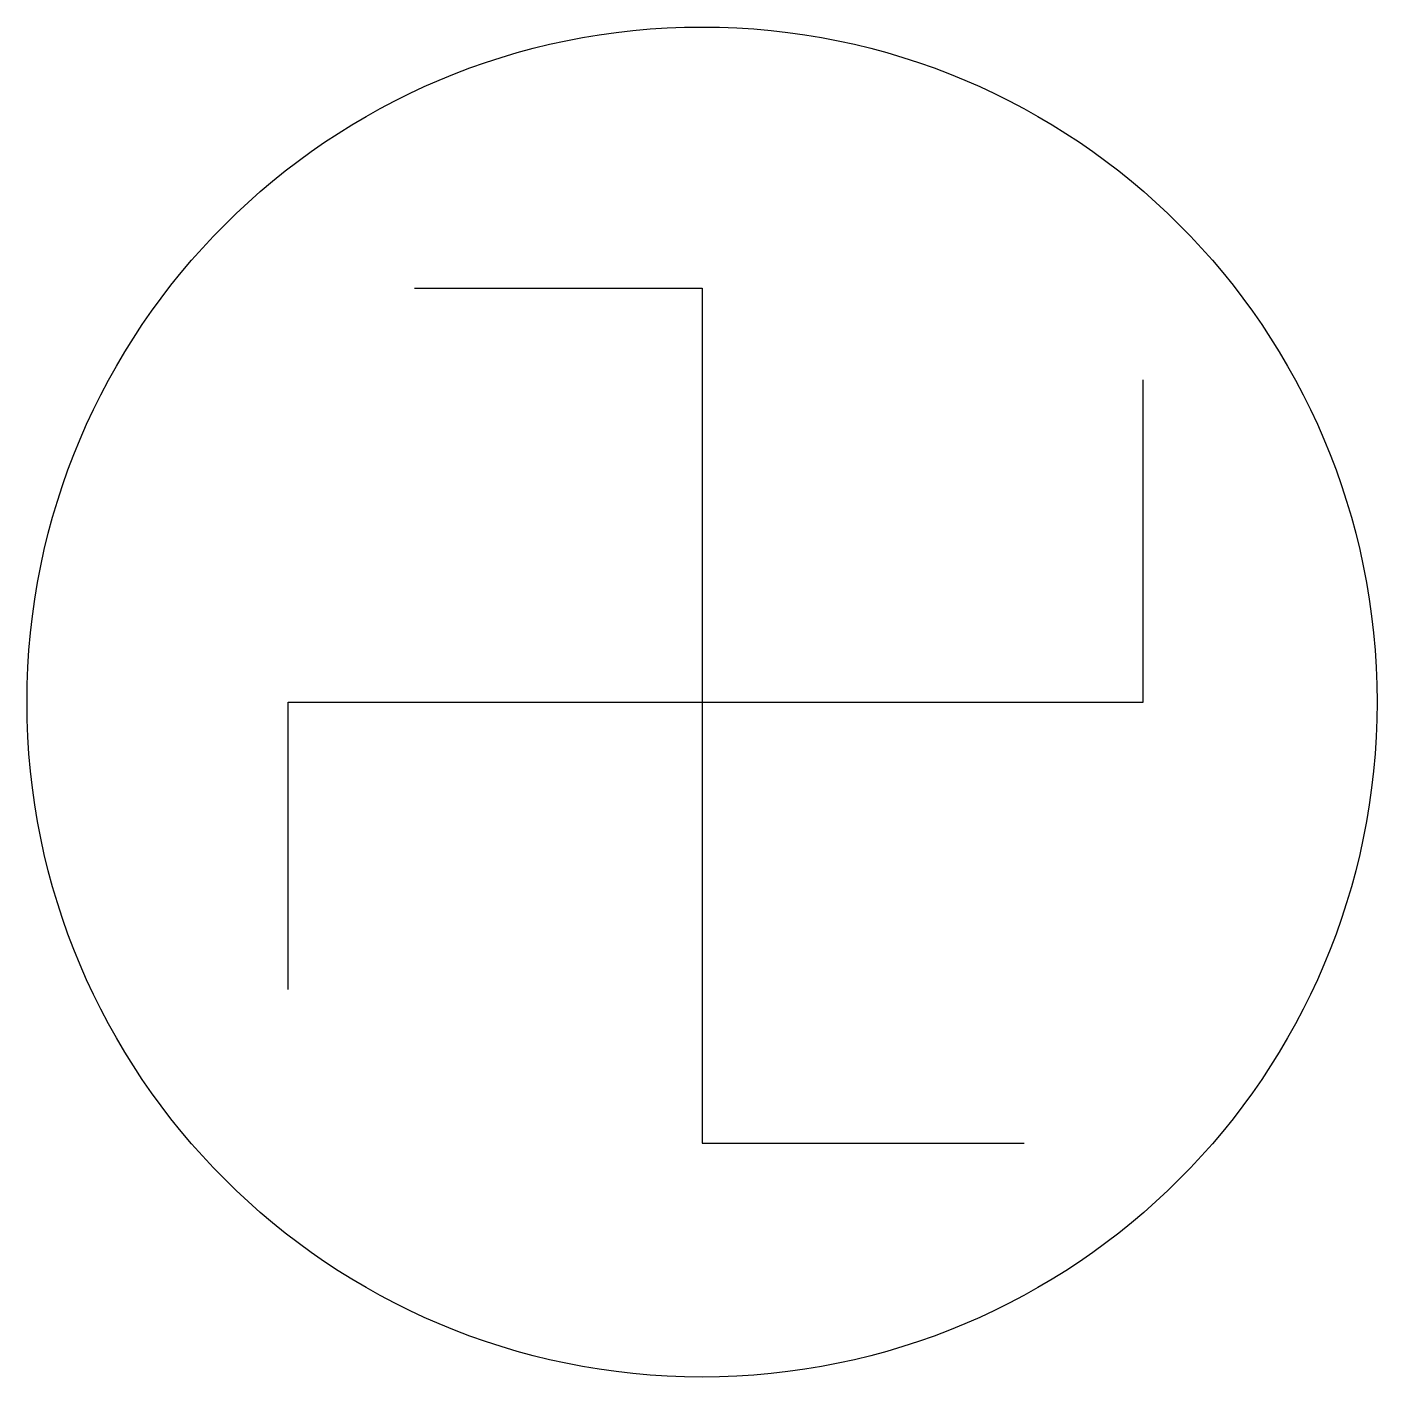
# Model space of a CAD drawing. Header units: metres. Extents: x 332.04 to 337.04, y 130.8 to 135.8.
import ezdxf

# ---------------------------------------------------------------- set-up
doc = ezdxf.new("R2010")
doc.units = ezdxf.units.M
doc.header["$MEASUREMENT"] = 0
doc.layers.get('0').update_dxf_attribs({"linetype": 'CONTINUOUS'})

msp = doc.modelspace()

# ---------------------------------------------------------------- linework, layer by layer
at = {"color": 74}
for p, q in [((333.4802, 134.8325), (334.545, 134.8325)), ((334.545, 134.8325), (334.545, 131.6659)), ((336.1785, 133.2994), (336.1785, 134.4923)), ((333.0119, 133.2994), (336.1785, 133.2994)), ((333.0119, 132.2346), (333.0119, 133.2994)), ((334.545, 131.6659), (335.7378, 131.6659))]:
    msp.add_line(p, q, dxfattribs=at)
msp.add_circle((334.545, 133.2994), 2.5, dxfattribs=at)

doc.saveas('drawing.dxf')
